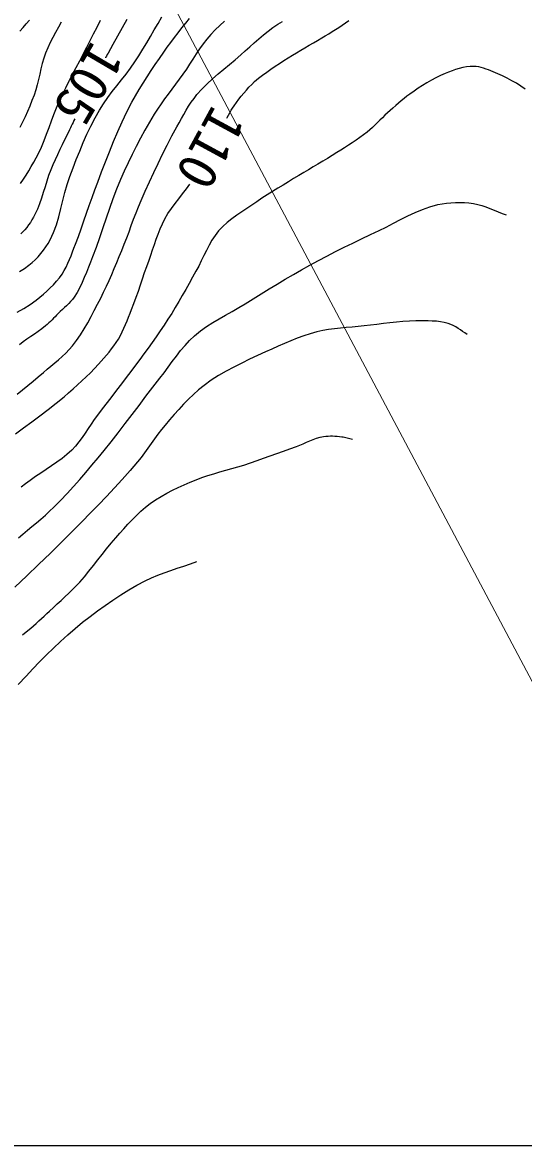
# Model space of a CAD drawing. Units: millimetres, scale not verified. Extents: x 40000 to 680000, y 20000 to 380000.
# Drawn here: x 282650 to 299418, y 205000 to 242622 of the extents above; entities that cross this region are included whole.
import ezdxf
from ezdxf.enums import TextEntityAlignment as Align

# ---------------------------------------------------------------- set-up
doc = ezdxf.new("R2010")
doc.units = ezdxf.units.MM
doc.header["$LTSCALE"] = 1000
for name, color, linetype, lineweight in [('S-BGD', 7, 'Continuous', 25), ('S-STR-HTXT', 7, 'Continuous', 13), ('S-TTL-BAND', 7, 'Continuous', 25)]:
    doc.layers.add(name, color=color, linetype=linetype, lineweight=lineweight)
doc.styles.add('ＭＳ ゴシック', font='')
doc.styles.get('ＭＳ ゴシック').set_extended_font_data('MS Gothic')

msp = doc.modelspace()

# ---------------------------------------------------------------- linework, layer by layer
at = {"layer": 'S-BGD'}
for points in [[(282473, 232917), (282693, 233042), (282908, 233177), (283113, 233324), (283234, 233420), (283352, 233518), (283468, 233621), (283580, 233727), (283688, 233837), (283790, 233952), (283887, 234071), (283977, 234195), (284050, 234310), (284115, 234430), (284173, 234554), (284226, 234680), (284277, 234808), (284325, 234937), (284373, 235065), (284423, 235193), (284523, 235451), (284617, 235710), (284708, 235972), (284797, 236233), (284886, 236495), (284977, 236757), (285070, 237017), (285168, 237275), (285300, 237614), (285432, 237953), (285565, 238292), (285701, 238629), (285843, 238964), (285990, 239296), (286145, 239624), (286309, 239948), (286429, 240166), (286554, 240381), (286684, 240593), (286818, 240802), (286955, 241009), (287095, 241215), (287237, 241419), (287380, 241623), (287497, 241789), (287617, 241953), (287739, 242116), (287862, 242277), (287988, 242438), (288114, 242597), (288242, 242755)], [(289415, 242668), (289254, 242525), (289099, 242376), (288950, 242220), (288818, 242066), (288695, 241905), (288578, 241738), (288465, 241569), (288355, 241397), (288245, 241225), (288134, 241054), (288019, 240886), (287898, 240719), (287776, 240554), (287652, 240389), (287528, 240224), (287406, 240059), (287287, 239891), (287171, 239721), (287061, 239548), (286903, 239283), (286750, 239016), (286602, 238745), (286458, 238472), (286320, 238196), (286186, 237919), (286056, 237639), (285931, 237357), (285799, 237039), (285677, 236717), (285563, 236392), (285453, 236065), (285344, 235738), (285232, 235412), (285116, 235087), (284991, 234766), (284923, 234595), (284856, 234422), (284789, 234249), (284720, 234077), (284646, 233908), (284567, 233742), (284479, 233580), (284381, 233424), (284324, 233347), (284262, 233273), (284196, 233203), (284127, 233134), (284057, 233068), (283986, 233001), (283915, 232935), (283846, 232868), (283794, 232815), (283743, 232763), (283691, 232711), (283639, 232659), (283586, 232608), (283533, 232558), (283479, 232508), (283423, 232460), (283303, 232364), (283180, 232272), (283054, 232184), (282927, 232097), (282800, 232009), (282674, 231920), (282551, 231828)], [(282553, 234283), (282715, 234380), (282867, 234491), (282973, 234580), (283074, 234675), (283170, 234775), (283262, 234880), (283349, 234989), (283430, 235103), (283505, 235219), (283574, 235339), (283693, 235589), (283790, 235848), (283869, 236114), (283938, 236385), (284003, 236658), (284070, 236930), (284144, 237199), (284233, 237463), (284341, 237748), (284452, 238033), (284566, 238316), (284685, 238597), (284809, 238876), (284941, 239152), (285080, 239423), (285228, 239689), (285360, 239900), (285502, 240105), (285652, 240305), (285807, 240501), (285963, 240697), (286118, 240894), (286268, 241093), (286411, 241298), (286548, 241509), (286680, 241723), (286808, 241939), (286935, 242156), (287061, 242374), (287187, 242591), (287316, 242807)], [(282567, 242332), (282672, 242454), (282779, 242575), (282885, 242696)], [(282586, 237230), (282680, 237368), (282771, 237508), (282859, 237650), (282944, 237794), (283026, 237939), (283106, 238086), (283182, 238234), (283282, 238447), (283373, 238663), (283458, 238881), (283540, 239101), (283621, 239322), (283703, 239542), (283789, 239761), (283882, 239976), (283989, 240207), (284099, 240435), (284213, 240662), (284329, 240889), (284446, 241114), (284564, 241339), (284682, 241564), (284799, 241790), (284915, 242016), (285031, 242242), (285147, 242469), (285264, 242695)], [(286143, 242723), (285983, 242443), (285825, 242162), (285669, 241880), (285515, 241597), (285488, 241547), (285461, 241498), (285434, 241448), (285426, 241433)], [(289485, 239419), (289497, 239441), (289541, 239521), (289587, 239600), (289634, 239679), (289683, 239756), (289734, 239832), (289811, 239940), (289890, 240047), (289971, 240152), (290055, 240255), (290142, 240355), (290231, 240453), (290324, 240548), (290420, 240639), (290550, 240752), (290684, 240859), (290823, 240962), (290965, 241060), (291109, 241156), (291254, 241250), (291399, 241343), (291544, 241436), (291682, 241524), (291822, 241609), (291963, 241692), (292105, 241774), (292246, 241856), (292388, 241938), (292529, 242021), (292669, 242106), (292783, 242176), (292898, 242245), (293013, 242314), (293128, 242384), (293242, 242456), (293353, 242530), (293462, 242607), (293568, 242689)], [(282473, 230171), (282651, 230315), (282827, 230460), (283003, 230605), (283178, 230752), (283352, 230901), (283477, 231007), (283604, 231113), (283731, 231218), (283856, 231324), (283980, 231433), (284099, 231545), (284213, 231663), (284320, 231787), (284462, 231971), (284593, 232163), (284717, 232360), (284834, 232562), (284946, 232767), (285054, 232975), (285161, 233183), (285267, 233390), (285365, 233585), (285459, 233783), (285549, 233981), (285637, 234181), (285723, 234382), (285807, 234583), (285891, 234785), (285974, 234987), (286058, 235194), (286138, 235403), (286216, 235612), (286293, 235822), (286370, 236031), (286450, 236240), (286532, 236448), (286618, 236654), (286756, 236968), (286897, 237281), (287041, 237592), (287188, 237902), (287339, 238210), (287494, 238516), (287653, 238820), (287816, 239121), (287893, 239261), (287970, 239402), (288047, 239542), (288128, 239680), (288211, 239817), (288298, 239950), (288391, 240080), (288489, 240205), (288653, 240390), (288827, 240566), (289008, 240735), (289194, 240898), (289384, 241058), (289576, 241217), (289767, 241375), (289956, 241536), (290107, 241670), (290257, 241805), (290407, 241941), (290558, 242076), (290712, 242207), (290869, 242334), (291030, 242455), (291198, 242567), (291356, 242659)], [(283948, 242627), (283852, 242459), (283758, 242289), (283667, 242119), (283580, 241947), (283499, 241772), (283425, 241594), (283364, 241422), (283313, 241248), (283268, 241071), (283227, 240893), (283186, 240715), (283143, 240538), (283094, 240363), (283037, 240190), (282967, 240005), (282895, 239822), (282819, 239639), (282739, 239459), (282654, 239280), (282565, 239104)], [(299470, 240393), (299328, 240493), (299182, 240585), (299031, 240672), (298876, 240753), (298720, 240829), (298561, 240901), (298401, 240969), (298323, 241001), (298244, 241033), (298165, 241062), (298084, 241089), (298003, 241113), (297921, 241131), (297838, 241143), (297754, 241148), (297631, 241145), (297509, 241132), (297387, 241109), (297266, 241080), (297147, 241044), (297029, 241004), (296912, 240961), (296797, 240915), (296640, 240847), (296486, 240772), (296335, 240690), (296186, 240603), (296040, 240512), (295896, 240418), (295754, 240321), (295613, 240222), (295515, 240150), (295419, 240075), (295325, 239997), (295232, 239917), (295141, 239837), (295050, 239755), (294959, 239673), (294868, 239592), (294781, 239512), (294697, 239431), (294613, 239349), (294529, 239266), (294445, 239184), (294360, 239104), (294272, 239025), (294182, 238950), (294062, 238856), (293939, 238766), (293814, 238679), (293687, 238593), (293559, 238509), (293431, 238427), (293302, 238345), (293173, 238262), (293016, 238164), (292858, 238067), (292700, 237972), (292540, 237878), (292380, 237784), (292221, 237690), (292061, 237595), (291903, 237499), (291725, 237391), (291548, 237284), (291370, 237176), (291192, 237068), (291015, 236959), (290840, 236848), (290666, 236735), (290494, 236618), (290327, 236505), (290157, 236394), (289988, 236281), (289821, 236167), (289658, 236047), (289501, 235921), (289353, 235786), (289215, 235640), (289096, 235488), (288990, 235327), (288894, 235159), (288805, 234986), (288720, 234810), (288635, 234634), (288548, 234460), (288456, 234289), (288341, 234086), (288227, 233883), (288113, 233680), (287998, 233478), (287882, 233276), (287764, 233075), (287644, 232876), (287520, 232679), (287391, 232483), (287260, 232288), (287126, 232096), (286990, 231904), (286853, 231714), (286714, 231524), (286576, 231335), (286437, 231146), (286280, 230934), (286121, 230724), (285961, 230514), (285801, 230306), (285640, 230097), (285479, 229888), (285319, 229679), (285160, 229469), (285054, 229321), (284951, 229170), (284850, 229017), (284749, 228865), (284645, 228716), (284537, 228570), (284422, 228429), (284298, 228297), (284140, 228151), (283974, 228016), (283801, 227888), (283623, 227766), (283443, 227647), (283262, 227529), (283083, 227408), (282908, 227283), (282755, 227171), (282602, 227059)], [(284401, 239395), (284372, 239335), (284343, 239274), (284313, 239212), (284283, 239151), (284254, 239090), (284224, 239029), (284143, 238862), (284061, 238695), (283980, 238528), (283900, 238361), (283821, 238193), (283743, 238024), (283668, 237854), (283596, 237683), (283526, 237498), (283463, 237309), (283404, 237118), (283347, 236927), (283287, 236738), (283222, 236550), (283149, 236366), (283063, 236188), (283015, 236099), (282965, 236011), (282913, 235924), (282857, 235839), (282797, 235758), (282733, 235680), (282665, 235606), (282591, 235538)], [(282412, 228837), (282685, 229042), (282961, 229245), (283236, 229449), (283509, 229655), (283778, 229866), (284042, 230084), (284192, 230213), (284342, 230345), (284490, 230478), (284636, 230612), (284780, 230750), (284922, 230889), (285061, 231031), (285197, 231176), (285287, 231276), (285376, 231376), (285463, 231478), (285549, 231581), (285632, 231686), (285712, 231794), (285788, 231904), (285860, 232017), (285927, 232135), (285988, 232255), (286046, 232378), (286100, 232503), (286152, 232629), (286202, 232755), (286251, 232882), (286301, 233008), (286380, 233212), (286455, 233417), (286528, 233624), (286598, 233830), (286669, 234038), (286739, 234245), (286811, 234451), (286885, 234657), (286948, 234832), (287007, 235008), (287067, 235185), (287127, 235361), (287190, 235535), (287258, 235708), (287333, 235877), (287416, 236043), (287519, 236220), (287634, 236391), (287755, 236556), (287882, 236719), (288009, 236881), (288136, 237044), (288255, 237206)], [(282512, 225360), (282663, 225485), (282815, 225609), (282967, 225734), (283118, 225860), (283267, 225987), (283415, 226116), (283559, 226248), (283701, 226384), (283924, 226609), (284141, 226839), (284355, 227072), (284565, 227310), (284771, 227550), (284976, 227792), (285179, 228035), (285381, 228279), (285622, 228577), (285858, 228878), (286091, 229183), (286322, 229489), (286552, 229796), (286783, 230102), (287015, 230407), (287251, 230709), (287391, 230890), (287528, 231076), (287665, 231262), (287802, 231446), (287943, 231628), (288090, 231803), (288245, 231971), (288411, 232129), (288604, 232287), (288806, 232433), (289016, 232569), (289231, 232698), (289449, 232822), (289668, 232945), (289886, 233069), (290102, 233198), (290370, 233363), (290639, 233529), (290907, 233695), (291176, 233859), (291447, 234022), (291718, 234183), (291992, 234340), (292267, 234494), (292552, 234648), (292839, 234798), (293128, 234946), (293417, 235091), (293708, 235234), (294000, 235374), (294293, 235514), (294586, 235652), (294827, 235770), (295067, 235894), (295306, 236018), (295547, 236140), (295790, 236255), (296036, 236359), (296288, 236448), (296546, 236519), (296692, 236548), (296841, 236570), (296991, 236585), (297142, 236593), (297293, 236594), (297443, 236588), (297593, 236575), (297742, 236556), (297884, 236528), (298023, 236490), (298160, 236444), (298296, 236392), (298431, 236337), (298566, 236282), (298701, 236228), (298837, 236177)], [(297538, 232173), (297459, 232221), (297381, 232271), (297304, 232322), (297227, 232373), (297148, 232422), (297068, 232466), (296985, 232505), (296899, 232536), (296768, 232571), (296635, 232595), (296501, 232611), (296365, 232621), (296228, 232625), (296091, 232626), (295954, 232624), (295818, 232623), (295600, 232617), (295382, 232604), (295165, 232585), (294948, 232561), (294731, 232535), (294514, 232508), (294297, 232481), (294080, 232455), (293882, 232436), (293684, 232418), (293486, 232402), (293288, 232384), (293090, 232362), (292894, 232336), (292699, 232301), (292505, 232258), (292283, 232196), (292063, 232126), (291846, 232047), (291631, 231962), (291417, 231873), (291205, 231779), (290995, 231683), (290785, 231586), (290519, 231462), (290253, 231338), (289987, 231210), (289725, 231078), (289466, 230940), (289213, 230792), (288966, 230635), (288728, 230465), (288546, 230319), (288372, 230164), (288204, 230002), (288041, 229834), (287883, 229661), (287728, 229485), (287575, 229308), (287423, 229131), (287301, 228983), (287185, 228830), (287072, 228675), (286961, 228519), (286850, 228362), (286738, 228207), (286622, 228054), (286502, 227905), (286249, 227608), (285990, 227316), (285727, 227028), (285460, 226743), (285190, 226461), (284918, 226181), (284644, 225902), (284370, 225625), (283980, 225234), (283586, 224847), (283190, 224462), (282791, 224080), (282390, 223701)], [(282649, 222111), (282834, 222255), (282927, 222332), (283019, 222411), (283110, 222492), (283200, 222573), (283289, 222656), (283378, 222739), (283467, 222822), (283556, 222905), (283684, 223024), (283813, 223143), (283942, 223262), (284070, 223381), (284197, 223502), (284322, 223624), (284445, 223749), (284566, 223877), (284723, 224055), (284875, 224239), (285023, 224426), (285169, 224615), (285315, 224804), (285462, 224992), (285614, 225177), (285770, 225357), (285907, 225509), (286043, 225662), (286181, 225814), (286321, 225964), (286465, 226110), (286613, 226251), (286767, 226385), (286928, 226510), (287105, 226632), (287288, 226746), (287476, 226852), (287667, 226951), (287862, 227045), (288060, 227134), (288258, 227219), (288458, 227302), (288653, 227377), (288851, 227444), (289051, 227505), (289252, 227563), (289454, 227619), (289656, 227675), (289857, 227733), (290056, 227796), (290278, 227871), (290500, 227947), (290721, 228025), (290942, 228104), (291162, 228183), (291382, 228263), (291603, 228342), (291823, 228422), (291935, 228465), (292047, 228511), (292158, 228559), (292269, 228607), (292380, 228651), (292493, 228692), (292608, 228725), (292724, 228751), (292801, 228761), (292877, 228768), (292954, 228770), (293031, 228770), (293109, 228766), (293186, 228761), (293263, 228753), (293340, 228745), (293385, 228738), (293430, 228730), (293475, 228720), (293520, 228708), (293564, 228697), (293609, 228685), (293654, 228673), (293698, 228662)], [(282505, 220440), (282771, 220729), (282996, 220965), (283222, 221200), (283452, 221433), (283685, 221662), (283922, 221887), (284164, 222106), (284410, 222320), (284663, 222527), (284910, 222721), (285162, 222911), (285417, 223096), (285676, 223275), (285940, 223448), (286208, 223613), (286481, 223770), (286758, 223917), (286966, 224017), (287178, 224106), (287394, 224188), (287612, 224265), (287831, 224338), (288050, 224411), (288269, 224486), (288486, 224564)]]:
    msp.add_lwpolyline(points, dxfattribs=at)
at = {"layer": 'S-STR-HTXT'}
msp.add_line((300000, 220000), (282841, 252365), dxfattribs=at)
at = {"layer": 'S-TTL-BAND'}
msp.add_line((40000, 205000), (579000, 205000), dxfattribs=at)

# ---------------------------------------------------------------- texts
at = {"layer": 'S-BGD', "style": 'ＭＳ ゴシック'}
for s, rotation, p in [('105', 239.618, (284868, 240556)), ('110', 241.478, (288957, 238400))]:
    msp.add_text(s, height=1320, rotation=rotation, dxfattribs=at).set_placement(p, align=Align.MIDDLE_CENTER)

doc.saveas('drawing.dxf')
